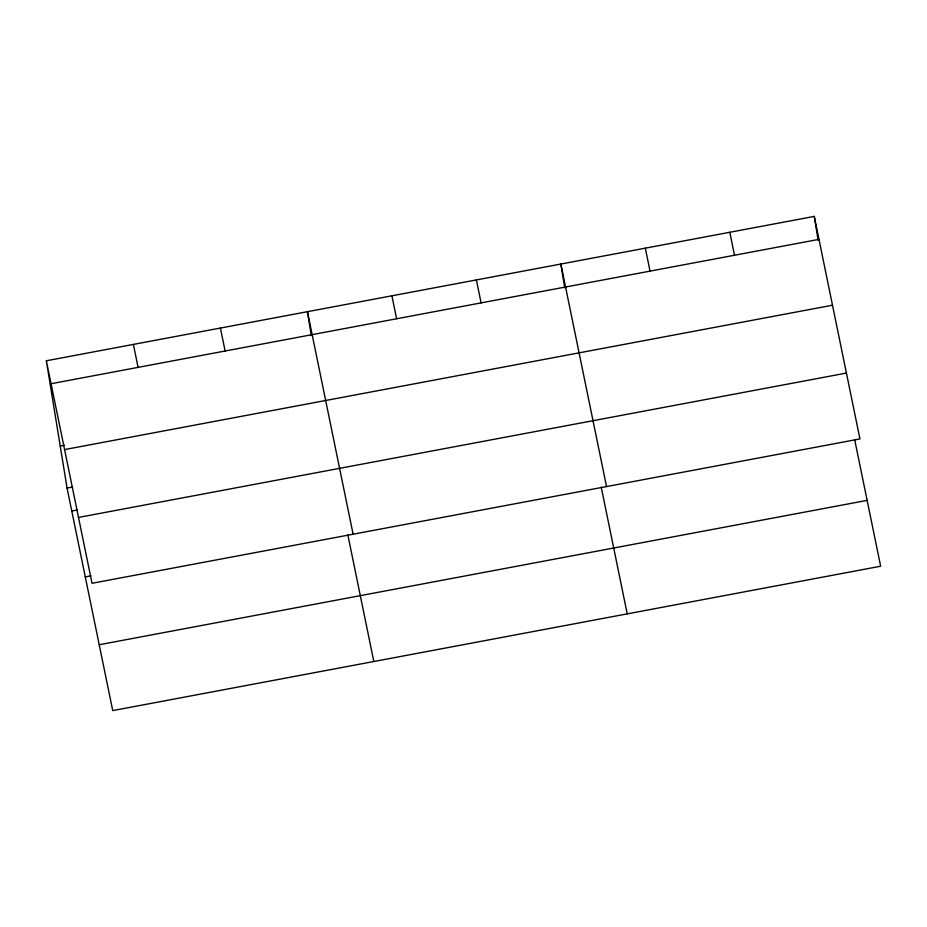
<?xml version="1.0" encoding="UTF-8"?>
<svg xmlns="http://www.w3.org/2000/svg" width="927" height="927" viewBox="0 0 927 927"><rect width="100%" height="100%" fill="white"/><g stroke="black" fill="none" stroke-linecap="round" stroke-linejoin="round"><path stroke-width="1.39" d="M46.35 360.777L814.265 216.397L859.943 438.923L92.028 583.292L46.35 360.777L67.057 488.077L112.735 710.603L880.65 566.223L854.659 439.583M51.066 383.732L818.981 239.363M60.22 446.072L64.438 445.273M64.577 449.583L832.504 305.215M67.057 488.077L72.665 487.023M71.761 511.032L77.381 509.977M78.505 517.44L846.432 373.06M85.284 576.895L90.904 575.841M99.212 644.74L867.127 500.371M729.792 232.283L734.508 255.238M645.331 248.158L650.036 271.124M606.536 486.559L560.858 264.044L564.728 287.845M601.241 487.231L627.231 613.871M476.385 279.931L481.101 302.886M391.912 295.806L396.629 318.761M353.117 534.207L307.44 311.692L311.31 335.493M347.834 534.867L373.824 661.507M220.406 328.054L225.122 351.009M133.384 344.415L138.088 367.37M814.265 216.397L818.135 240.209"/></g></svg>
